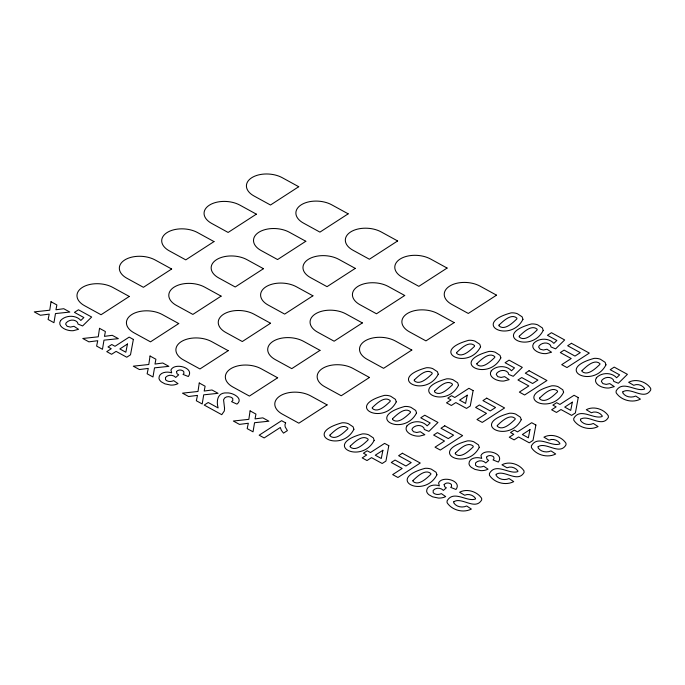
<?xml version="1.0" encoding="UTF-8"?>
<svg xmlns="http://www.w3.org/2000/svg" width="685" height="685" viewBox="0 0 685 685"><rect width="100%" height="100%" fill="white"/><g stroke="black" fill="none" stroke-linecap="round" stroke-linejoin="round"><path stroke-width="1.03" d="M453.821 501.762L453.787 502.936C456.458 507.011 462.401 508.005 466.673 505.984L471.366 509.066C463.291 513.279 451.989 510.265 447.099 502.721L447.057 500.949C453.461 489.484 467.059 502.319 475.484 499.005L475.458 498.269C473.147 495.015 468.36 493.448 464.661 495.246L459.601 492.232C466.896 488.242 477.231 491.565 481.632 498.295L481.701 499.896C475.33 510.984 461.75 496.548 453.821 501.762M496.18 474.328L496.146 475.501C498.817 479.577 504.759 480.57 509.032 478.55L513.724 481.632C505.65 485.845 494.347 482.831 489.458 475.287L489.415 473.515C495.82 462.05 509.426 474.885 517.843 471.571L517.817 470.835C515.505 467.581 510.719 466.014 507.02 467.812L501.959 464.798C509.263 460.808 519.59 464.13 523.991 470.86L524.059 472.462C517.689 483.559 504.109 469.114 496.18 474.328M538.153 446.68L538.119 447.862C540.782 451.937 546.724 452.922 550.997 450.901L555.698 453.992C547.623 458.196 536.321 455.183 531.432 447.639L531.389 445.875C537.785 434.41 551.391 447.245 559.808 443.931L559.791 443.195C557.47 439.933 552.692 438.366 548.993 440.172L543.924 437.158C551.228 433.16 561.563 436.482 565.956 443.212L566.033 444.822C559.662 455.91 546.082 441.474 538.153 446.68M580.512 419.246L580.478 420.427C583.149 424.503 589.091 425.496 593.356 423.476L598.056 426.558C589.982 430.771 578.679 427.757 573.79 420.205L573.747 418.441C580.152 406.976 593.749 419.811 602.175 416.497L602.149 415.761C599.837 412.498 595.051 410.931 591.352 412.738L586.283 409.724C593.587 405.734 603.922 409.056 608.323 415.786L608.391 417.388C602.021 428.476 588.441 414.04 580.512 419.246M622.87 391.82L622.836 392.993C625.508 397.069 631.45 398.062 635.723 396.041L640.415 399.124C632.341 403.337 621.038 400.323 616.149 392.779L616.106 391.007C622.511 379.541 636.108 392.377 644.534 389.063L644.508 388.326C642.196 385.073 637.41 383.506 633.711 385.304L628.65 382.29C635.954 378.3 646.28 381.622 650.681 388.352L650.75 389.953C644.379 401.042 630.799 386.605 622.87 391.82M329.973 435.035L329.913 435.823C335.462 440.9 343.742 432.714 347.8 428.861L347.86 428.074C342.303 423.013 334.023 431.182 329.973 435.035M350.223 446.14L350.163 446.928C355.72 451.997 363.992 443.82 368.059 439.967L368.119 439.179C362.562 434.119 354.282 442.279 350.223 446.14M372.332 407.601L372.272 408.397C377.829 413.466 386.1 405.28 390.159 401.436L390.219 400.639C384.662 395.587 376.39 403.748 372.332 407.601M392.582 418.706L392.522 419.503C398.079 424.572 406.359 416.386 410.418 412.541L410.478 411.745C404.921 406.684 396.641 414.853 392.582 418.706M414.297 379.952L414.237 380.749C419.794 385.818 428.074 377.64 432.132 373.787L432.192 372.991C426.635 367.939 418.355 376.099 414.297 379.952M412.978 480.536L412.918 481.332C418.475 486.401 426.755 478.224 430.814 474.371L430.874 473.583C425.317 468.523 417.037 476.683 412.978 480.536M434.555 391.058L434.495 391.854C440.053 396.923 448.324 388.737 452.383 384.893L452.442 384.097C446.885 379.045 438.614 387.205 434.555 391.058M456.655 352.527L456.595 353.314C462.152 358.383 470.432 350.206 474.491 346.353L474.551 345.565C468.994 340.505 460.714 348.665 456.655 352.527M455.337 453.11L455.277 453.898C460.834 458.976 469.114 450.79 473.172 446.945L473.232 446.149C467.675 441.089 459.395 449.257 455.337 453.11M476.914 363.624L476.854 364.42C482.411 369.489 490.683 361.312 494.741 357.459L494.801 356.662C489.244 351.61 480.973 359.771 476.914 363.624M499.022 325.092L498.963 325.88C504.52 330.958 512.791 322.772 516.85 318.927L516.91 318.131C511.353 313.071 503.073 321.239 499.022 325.092M497.31 425.462L497.25 426.258C502.807 431.327 511.078 423.142 515.137 419.297L515.197 418.501C509.64 413.449 501.369 421.609 497.31 425.462M519.273 336.198L519.213 336.986C524.77 342.055 533.05 333.878 537.108 330.024L537.168 329.237C531.611 324.176 523.331 332.336 519.273 336.198M539.669 398.028L539.609 398.824C545.166 403.893 553.446 395.716 557.504 391.863L557.564 391.067C552.007 386.015 543.727 394.175 539.669 398.028M582.027 370.602L581.967 371.39C587.524 376.459 595.804 368.282 599.863 364.429L599.923 363.641C594.366 358.58 586.086 366.74 582.027 370.602M224.552 408.303L224.32 410.983L221.752 414.682L204.233 405.083L208.214 402.506L218.138 407.943C216.032 400.571 217.676 392.12 227.077 392.925C232.532 392.488 244.006 398.456 236.976 404.124L231.573 401.667L232.84 400.442L232.703 398.362C230.194 395.802 224.706 395.964 223.567 399.792L224.552 408.303M176.465 371.63L177.047 373.77L178.674 374.858L175.737 377.418C173.074 374.567 168.09 374.464 165.505 377.444L165.547 379.781C167.654 381.913 171.104 381.887 173.673 380.637L178.014 383.617L176.362 384.319A10.258 6.045 3.7 0 1 170.745 385.09L164.939 383.857L161.472 381.939A11.063 6.516 3.7 0 1 158.963 378.24C158.869 372.203 167.277 371.09 171.695 372.888L170.925 370.02C174.418 362.185 194.951 367.776 188.298 376.51L183.023 374.421L183.94 373.376L183.717 371.458C181.799 369.575 178.177 369.378 176.465 371.63M444.128 484.595L444.719 486.735L446.337 487.823L443.401 490.383C440.738 487.532 435.763 487.429 433.177 490.417L433.211 492.746C435.326 494.887 438.777 494.861 441.346 493.611L445.678 496.591L444.026 497.284A10.258 6.045 3.7 0 1 438.417 498.063L432.603 496.83L429.144 494.904A11.063 6.516 3.7 0 1 426.635 491.213C426.541 485.177 434.949 484.064 439.359 485.853L438.597 482.985C442.09 475.15 462.623 480.75 455.97 489.475L450.696 487.386L451.603 486.35L451.381 484.423C449.463 482.548 445.849 482.351 444.128 484.595M486.487 457.169L487.078 459.31L488.696 460.397L485.759 462.957C483.105 460.106 478.121 459.995 475.536 462.983L475.57 465.321C477.685 467.453 481.135 467.427 483.704 466.177L488.037 469.156L486.393 469.859A10.258 6.045 3.7 0 1 480.776 470.629L474.962 469.396L471.503 467.478A11.063 6.516 3.7 0 1 468.994 463.779C468.9 457.743 477.308 456.63 481.726 458.428L480.956 455.559C484.449 447.725 504.982 453.316 498.329 462.05L493.054 459.952L493.971 458.916L493.748 456.989C491.821 455.114 488.208 454.917 486.487 457.169M51.015 301.734L49.757 310.211L34.25 311.889L40.389 315.254L49.234 314.115L48.104 319.484L53.952 322.695L55.476 313.567L69.844 312.06L63.748 308.721L55.956 309.766L56.881 304.953L51.015 301.734M99.522 328.329L98.263 336.806L82.765 338.484L88.896 341.849L97.749 340.71L96.611 346.079L102.467 349.29L103.983 340.162L118.359 338.655L112.254 335.316L104.462 336.361L105.396 331.549L99.522 328.329M150.049 356.029L148.791 364.497L133.284 366.184L139.415 369.549L148.268 368.41L147.138 373.779L152.986 376.981L154.51 367.854L168.878 366.355L162.782 363.007L154.99 364.06L155.915 359.248L150.049 356.029M199.249 383.001L197.991 391.477L182.484 393.156L188.623 396.521L197.477 395.382L196.338 400.751L202.195 403.962L203.71 394.834L218.087 393.327L211.982 389.988L204.19 391.032L205.123 386.22L199.249 383.001M250.093 410.88L248.835 419.348L233.328 421.027L239.467 424.392L248.321 423.253L247.182 428.622L253.03 431.833L254.555 422.705L268.922 421.198L262.826 417.859L255.034 418.903L255.959 414.091L250.093 410.88M133.369 339.417L130.501 354.804L126.751 357.227L116.082 351.379L111.586 354.291L106.749 351.636L111.244 348.725L108.007 346.952L111.766 344.521L115.003 346.293L129.174 337.114L133.369 339.417M388.806 445.678L385.929 461.065L382.187 463.488L371.518 457.64L367.023 460.551L362.185 457.897L366.68 454.994L363.444 453.213L367.203 450.781L370.439 452.554L384.61 443.383L388.806 445.678M473.129 390.604L470.261 405.991L466.519 408.414L455.842 402.566L451.355 405.477L446.517 402.823L451.013 399.912L447.776 398.139L451.535 395.699L454.772 397.48L468.934 388.301L473.129 390.604M535.893 425.008L533.016 440.395L529.274 442.818L518.605 436.97L514.11 439.881L509.272 437.227L513.767 434.316L510.53 432.543L514.289 430.103L517.526 431.884L531.688 422.705L535.893 425.008M578.251 397.574L575.374 412.961L571.632 415.384L560.964 409.536L556.468 412.447L551.63 409.793L556.126 406.881L552.889 405.109L556.648 402.677L559.885 404.45L574.056 395.271L578.251 397.574M127.478 343.998L125.835 352.227L119.841 348.948L127.478 343.998M382.906 450.268L381.271 458.488L375.277 455.208L382.906 450.268M467.238 395.185L465.603 403.414L459.609 400.126L467.238 395.185M529.993 429.589L528.358 437.818L522.364 434.53L529.993 429.589M572.352 402.155L570.716 410.383L564.723 407.104L572.352 402.155M353.905 429.281C341.421 453.684 301.177 433.965 342.046 422.816A9.008 5.309 3.7 0 1 348.348 423.681L353.083 426.781L353.905 429.281M374.156 440.387C361.68 464.79 321.436 445.07 362.305 433.922A9.008 5.309 3.7 0 1 368.607 434.778L373.342 437.886L374.156 440.387M396.264 401.847C383.788 426.258 343.536 406.53 384.413 395.391A9.008 5.309 3.7 0 1 390.715 396.247L395.442 399.355L396.264 401.847M416.523 412.952C404.039 437.364 363.795 417.636 404.664 406.488A9.008 5.309 3.7 0 1 410.966 407.352L415.701 410.452L416.523 412.952M438.237 374.207C425.753 398.61 385.509 378.891 426.378 367.742A9.008 5.309 3.7 0 1 432.68 368.599L437.415 371.707L438.237 374.207M458.488 385.304C446.012 409.716 405.768 389.988 446.637 378.848A9.008 5.309 3.7 0 1 452.939 379.704L457.666 382.812L458.488 385.304M436.919 474.791C424.435 499.194 384.191 479.474 425.06 468.326A9.008 5.309 3.7 0 1 431.362 469.182L436.097 472.29L436.919 474.791M480.596 346.773C468.112 371.176 427.868 351.456 468.737 340.308A9.008 5.309 3.7 0 1 475.039 341.164L479.774 344.272L480.596 346.773M500.846 357.878C488.371 382.281 448.127 362.562 488.996 351.414A9.008 5.309 3.7 0 1 495.298 352.27L500.033 355.378L500.846 357.878M479.277 447.356C466.793 471.768 426.55 452.04 467.418 440.892A9.008 5.309 3.7 0 1 473.72 441.756L478.455 444.856L479.277 447.356M522.955 319.338C510.479 343.75 470.227 324.022 511.096 312.874A9.008 5.309 3.7 0 1 517.398 313.739L522.133 316.838L522.955 319.338M543.214 330.444C530.729 354.847 490.486 335.128 531.354 323.979A9.008 5.309 3.7 0 1 537.656 324.836L542.392 327.944L543.214 330.444M521.242 419.708C508.767 444.12 468.523 424.392 509.392 413.252A9.008 5.309 3.7 0 1 515.694 414.108L520.429 417.216L521.242 419.708M563.609 392.282C551.125 416.685 510.882 396.966 551.75 385.818A9.008 5.309 3.7 0 1 558.052 386.674L562.787 389.782L563.609 392.282M605.968 364.848C593.484 389.251 553.24 369.532 594.109 358.383A9.008 5.309 3.7 0 1 600.411 359.24L605.146 362.348L605.968 364.848M285.645 422.902L284.943 424.803L285.217 426.935L287.392 430.617L283.504 433.125L281.372 430.36L280.293 427.491L264.162 437.938L259.17 435.198L281.586 420.676L285.645 422.902M60.622 320.503C57.471 325.298 63.44 329.091 67.507 330.084A10.138 5.977 3.7 0 0 73.286 330.684L78.544 329.305L74.006 326.291L70.452 327.087L67.19 326.308L65.632 324.151L66.18 322.815C68.997 319.681 74.511 318.876 77.448 322.275L78.047 324.065L82.602 325.957L91.662 317.027L78.45 309.783L74.442 312.377L83.87 317.549L80.856 320.434C75.855 314.809 65.666 314.989 60.622 320.503M406.924 425.933C403.782 430.728 409.75 434.513 413.817 435.506A10.138 5.977 3.7 0 0 419.597 436.114L424.854 434.735L420.316 431.721L416.763 432.509L413.5 431.73L411.933 429.572L412.49 428.245C415.298 425.102 420.813 424.306 423.758 427.697L424.349 429.486L428.913 431.387L437.972 422.457L424.76 415.213L420.753 417.807L430.18 422.97L427.166 425.856C422.166 420.23 411.968 420.419 406.924 425.933M491.256 370.859C488.105 375.645 494.082 379.439 498.141 380.432A10.138 5.977 3.7 0 0 503.92 381.031L509.186 379.653L504.648 376.639L501.086 377.435L497.824 376.656L496.265 374.498L496.813 373.171C499.63 370.028 505.145 369.224 508.082 372.623L508.681 374.412L513.236 376.305L522.304 367.374L509.083 360.13L505.085 362.725L514.503 367.896L511.498 370.782C506.489 365.156 496.3 365.336 491.256 370.859M533.615 343.425C530.473 348.211 536.441 352.004 540.508 352.998A10.138 5.977 3.7 0 0 546.288 353.597L551.545 352.227L547.007 349.213L543.453 350.001L540.182 349.222L538.624 347.064L539.181 345.737C541.989 342.594 547.503 341.798 550.449 345.189L551.04 346.978L555.595 348.87L564.663 339.948L551.451 332.704L547.443 335.299L556.862 340.462L553.857 343.348C548.856 337.722 538.658 337.91 533.615 343.425M596.378 377.829C593.227 382.615 599.195 386.408 603.262 387.402A10.138 5.977 3.7 0 0 609.042 388.001L614.299 386.631L609.761 383.609L606.208 384.405L602.946 383.626L601.379 381.468L601.935 380.141C604.752 376.998 610.258 376.202 613.203 379.593L613.794 381.382L618.358 383.275L627.417 374.344L614.205 367.109L610.198 369.703L619.625 374.866L616.611 377.752C611.611 372.126 601.421 372.315 596.378 377.829M129.285 296.451L101.046 314.74L84.555 305.698A21.732 12.809 3.7 0 1 82.191 287.52A21.732 12.809 3.7 0 1 112.802 287.417L129.285 296.451M171.644 269.017L143.405 287.306L126.922 278.273A21.732 12.809 3.7 0 1 124.559 260.086A21.732 12.809 3.7 0 1 155.161 259.983L171.644 269.017M214.003 241.591L185.763 259.872L169.281 250.838A21.732 12.809 3.7 0 1 166.917 232.66A21.732 12.809 3.7 0 1 197.52 232.549L214.003 241.591M256.361 214.157L228.122 232.446L211.639 223.404A21.732 12.809 3.7 0 1 209.276 205.226A21.732 12.809 3.7 0 1 239.878 205.115L256.361 214.157M298.728 186.722L270.489 205.012L253.998 195.978A21.732 12.809 3.7 0 1 251.635 177.792A21.732 12.809 3.7 0 1 282.237 177.689L298.728 186.722M178.742 323.56L150.494 341.849L134.012 332.816A21.732 12.809 3.7 0 1 131.648 314.629A21.732 12.809 3.7 0 1 162.251 314.526L178.742 323.56M221.101 296.134L192.862 314.415L176.37 305.382A21.732 12.809 3.7 0 1 174.007 287.203A21.732 12.809 3.7 0 1 204.618 287.092L221.101 296.134M263.46 268.7L235.22 286.989L218.738 277.947A21.732 12.809 3.7 0 1 216.366 259.769A21.732 12.809 3.7 0 1 246.977 259.666L263.46 268.7M305.818 241.266L277.579 259.555L261.096 250.522A21.732 12.809 3.7 0 1 258.733 232.335A21.732 12.809 3.7 0 1 289.335 232.232L305.818 241.266M348.177 213.831L319.938 232.121L303.455 223.087A21.732 12.809 3.7 0 1 301.092 204.909A21.732 12.809 3.7 0 1 331.694 204.798L348.177 213.831M228.191 350.677L199.952 368.967L183.469 359.925A21.732 12.809 3.7 0 1 181.105 341.746A21.732 12.809 3.7 0 1 211.708 341.635L228.191 350.677M270.549 323.243L242.31 341.532L225.827 332.49A21.732 12.809 3.7 0 1 223.464 314.312A21.732 12.809 3.7 0 1 254.067 314.209L270.549 323.243M312.917 295.809L284.669 314.098L268.186 305.065A21.732 12.809 3.7 0 1 265.823 286.878A21.732 12.809 3.7 0 1 296.425 286.775L312.917 295.809M355.275 268.383L327.036 286.664L310.545 277.63A21.732 12.809 3.7 0 1 308.181 259.452A21.732 12.809 3.7 0 1 338.792 259.341L355.275 268.383M397.634 240.949L369.395 259.238L352.912 250.196A21.732 12.809 3.7 0 1 350.54 232.018A21.732 12.809 3.7 0 1 381.151 231.907L397.634 240.949M277.648 377.786L249.408 396.076L232.926 387.034A21.732 12.809 3.7 0 1 230.554 368.855A21.732 12.809 3.7 0 1 261.165 368.753L277.648 377.786M320.006 350.352L291.767 368.641L275.284 359.608A21.732 12.809 3.7 0 1 272.921 341.421A21.732 12.809 3.7 0 1 303.524 341.318L320.006 350.352M362.365 322.926L334.126 341.207L317.643 332.174A21.732 12.809 3.7 0 1 315.28 313.995A21.732 12.809 3.7 0 1 345.882 313.884L362.365 322.926M404.724 295.492L376.485 313.781L360.002 304.739A21.732 12.809 3.7 0 1 357.638 286.561A21.732 12.809 3.7 0 1 388.241 286.45L404.724 295.492M447.091 268.058L418.852 286.347L402.36 277.305A21.732 12.809 3.7 0 1 399.997 259.127A21.732 12.809 3.7 0 1 430.6 259.024L447.091 268.058M327.105 404.895L298.857 423.184L282.374 414.151A21.732 12.809 3.7 0 1 280.011 395.964A21.732 12.809 3.7 0 1 310.613 395.861L327.105 404.895M369.463 377.469L341.224 395.75L324.733 386.717A21.732 12.809 3.7 0 1 322.37 368.539A21.732 12.809 3.7 0 1 352.981 368.427L369.463 377.469M411.822 350.035L383.583 368.325L367.1 359.283A21.732 12.809 3.7 0 1 364.728 341.104A21.732 12.809 3.7 0 1 395.339 340.993L411.822 350.035M454.181 322.601L425.942 340.89L409.459 331.857A21.732 12.809 3.7 0 1 407.095 313.67A21.732 12.809 3.7 0 1 437.698 313.567L454.181 322.601M496.539 295.166L468.3 313.456L451.817 304.423A21.732 12.809 3.7 0 1 449.454 286.236A21.732 12.809 3.7 0 1 480.057 286.133L496.539 295.166M486.718 398.156L482.942 400.605L495.546 407.515L490.263 410.94L479.38 404.972L475.604 407.421L486.487 413.389L476.991 419.528L482.257 422.414L504.588 407.96L486.718 398.156M529.077 370.731L525.301 373.171L537.905 380.089L532.622 383.506L521.739 377.546L517.963 379.987L528.846 385.955L519.358 392.103L524.616 394.988L546.947 380.526L529.077 370.731M571.436 343.296L567.659 345.745L580.272 352.655L574.98 356.08L564.097 350.112L560.321 352.561L571.204 358.52L561.717 364.668L566.983 367.554L589.305 353.092L571.436 343.296M402.386 453.239L398.61 455.688L411.214 462.598L405.931 466.023L395.048 460.055L391.272 462.495L402.155 468.463L392.668 474.611L397.925 477.496L420.256 463.034L402.386 453.239M444.745 425.805L440.969 428.253L453.581 435.163L448.29 438.588L437.407 432.62L433.631 435.069L444.514 441.037L435.026 447.177L440.292 450.062L462.623 435.6L444.745 425.805"/></g></svg>
